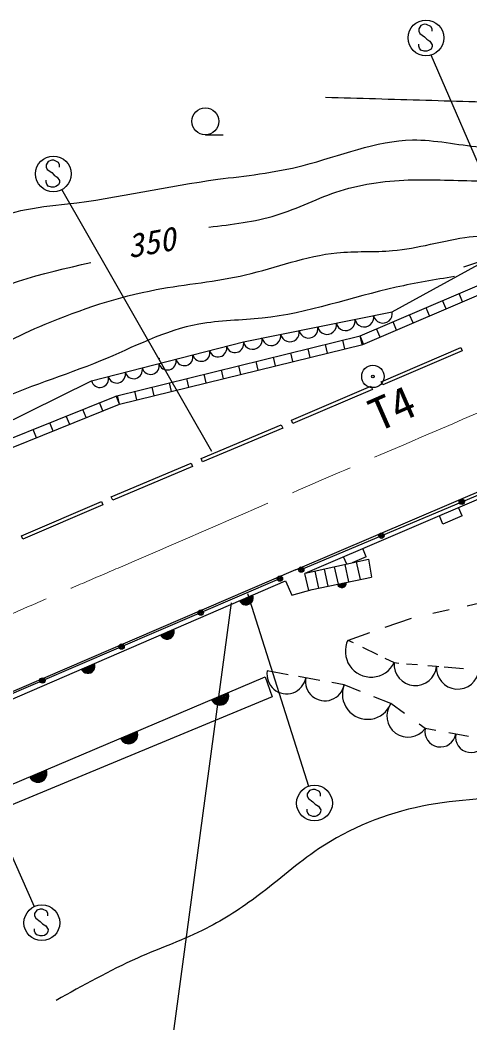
# Model space of a CAD drawing. Units: millimetres, scale not verified. Extents: x 40000 to 680000, y 20000 to 380000.
# Drawn here: x 183396 to 208556, y 269346 to 325454 of the extents above; entities that cross this region are included whole.
import ezdxf
from ezdxf.enums import TextEntityAlignment as Align

# ---------------------------------------------------------------- set-up
doc = ezdxf.new("R2010")
doc.units = ezdxf.units.MM
doc.header["$LTSCALE"] = 1000
doc.linetypes.add('CHAIN', pattern=[18.5, 12, -1.5, 3.5, -1.5])
for name, color, linetype, lineweight in [('M-BGD', 7, 'Continuous', 25), ('M-BMK', 2, 'CHAIN', 13), ('M-BMK-SRVR', 3, 'Continuous', 25), ('M-STR-STRC', 7, 'Continuous', 25)]:
    doc.layers.add(name, color=color, linetype=linetype, lineweight=lineweight)
doc.styles.add('ＭＳ ゴシック', font='')
doc.styles.get('ＭＳ ゴシック').set_extended_font_data('MS Gothic')

msp = doc.modelspace()

# ---------------------------------------------------------------- linework, layer by layer
at = {"layer": 'M-BGD'}
for p, q in [((202413, 307783), (233762, 321205)), ((202572, 307307), (233957, 320745)), ((193758, 319038), (194758, 319039)), ((204203, 309131), (209621, 312099)), ((199123, 294708), (239516, 311781)), ((209148, 311949), (208191, 311638)), ((207220, 309297), (207023, 309757)), ((208142, 309692), (207945, 310152)), ((206298, 308903), (206101, 309362)), ((195886, 307461), (204203, 309131)), ((205376, 308508), (205179, 308967)), ((203532, 307718), (203335, 308178)), ((204454, 308113), (204257, 308573)), ((188807, 304438), (202413, 307783)), ((201563, 307059), (201444, 307545)), ((202610, 307324), (202413, 307783)), ((202532, 307298), (202413, 307783)), ((187386, 305267), (195886, 307461)), ((188961, 303961), (202572, 307307)), ((199624, 306583), (199505, 307068)), ((200594, 306821), (200474, 307306)), ((203598, 305223), (208052, 307128)), ((208130, 306944), (203676, 305039)), ((208052, 307128), (208130, 306944)), ((191132, 306517), (191210, 306544)), ((196716, 305868), (196597, 306353)), ((197685, 306106), (197566, 306591)), ((198655, 306344), (198535, 306830)), ((194777, 305391), (194658, 305876)), ((195747, 305629), (195627, 306115)), ((180987, 302128), (187386, 305267)), ((192838, 304914), (192719, 305400)), ((193808, 305153), (193688, 305638)), ((189930, 304199), (189811, 304685)), ((190900, 304438), (190780, 304923)), ((191869, 304676), (191750, 305161)), ((198571, 303070), (203020, 304970)), ((203099, 304786), (198650, 302886)), ((179437, 300654), (188807, 304438)), ((188961, 303961), (188773, 304424)), ((188961, 303961), (188841, 304446)), ((179661, 300205), (188961, 303961)), ((187101, 303210), (186913, 303673)), ((188031, 303585), (187843, 304049)), ((186171, 302834), (185983, 303298)), ((198650, 302886), (198571, 303070)), ((184311, 302083), (184123, 302546)), ((185241, 302458), (185053, 302922)), ((193530, 300925), (198007, 302810)), ((198085, 302626), (193608, 300741)), ((198007, 302810), (198085, 302626)), ((193608, 300741), (193530, 300925)), ((188498, 298775), (192964, 300666)), ((193042, 300482), (188576, 298591)), ((192964, 300666), (193042, 300482)), ((198804, 294704), (211956, 300325)), ((199348, 294503), (210061, 299098)), ((183469, 296599), (187941, 298518)), ((187941, 298518), (188019, 298334)), ((188576, 298591), (188498, 298775)), ((188019, 298334), (183548, 296415)), ((208116, 297720), (207918, 298179)), ((207044, 297260), (206847, 297720)), ((208116, 297720), (207044, 297260)), ((183548, 296415), (183469, 296599)), ((202759, 295422), (202562, 295881)), ((199348, 294503), (202878, 295287)), ((201664, 295017), (201491, 295422)), ((202759, 295422), (201978, 295087)), ((202434, 294160), (202216, 295140)), ((202878, 295287), (203059, 294289)), ((198804, 294704), (175840, 284818)), ((200114, 293679), (199903, 294626)), ((200626, 293785), (200414, 294740)), ((201205, 293888), (200987, 294867)), ((201790, 294026), (201574, 294997)), ((175796, 284702), (197926, 294203)), ((176133, 284521), (198245, 294089)), ((198245, 294089), (198592, 293283)), ((199540, 293546), (199329, 294499)), ((199735, 293600), (203059, 294289)), ((198592, 293283), (199735, 293600)), ((208400, 292689), (209418, 292915)), ((206485, 292265), (207400, 292468)), ((203807, 291480), (205283, 291999)), ((201733, 290770), (202025, 290627)), ((201756, 290759), (202961, 291182)), ((202543, 290373), (203389, 289959)), ((203805, 289755), (204320, 289503)), ((198399, 288829), (197221, 289040)), ((204320, 289503), (204588, 289481)), ((205003, 289446), (205620, 289396)), ((206196, 289348), (206688, 289308)), ((206688, 289308), (206826, 289297)), ((207111, 289273), (208197, 289184)), ((176773, 280080), (197105, 288703)), ((197105, 288703), (197494, 287590)), ((200156, 288513), (198971, 288726)), ((201521, 288267), (200836, 288391)), ((202443, 287897), (201521, 288267)), ((197494, 287590), (177182, 279168)), ((204136, 287216), (203184, 287599)), ((204891, 286663), (204136, 287216)), ((206046, 285816), (205713, 286060)), ((206656, 285705), (206046, 285816)), ((208481, 285373), (207384, 285572))]:
    msp.add_line(p, q, dxfattribs=at)
for centre, radius in [((193757, 319788), 750), ((208099, 298502), 150), ((208099, 298502), 100), ((208099, 298502), 50), ((203611, 296605), 150), ((203611, 296605), 100), ((203611, 296605), 50), ((199123, 294708), 150), ((199123, 294708), 100), ((199123, 294708), 50), ((197926, 294203), 150), ((197926, 294203), 100), ((197926, 294203), 50), ((193500, 292303), 150), ((193500, 292303), 100), ((193500, 292303), 50), ((189074, 290403), 150), ((189074, 290403), 100), ((189074, 290403), 50), ((184648, 288503), 150), ((184648, 288503), 100), ((184648, 288503), 50)]:
    msp.add_circle(centre, radius, dxfattribs=at)
for centre, radius, start, end in [((201604, 308609), 530, 191.3555, 11.3555), ((202644, 308818), 530, 191.3555, 11.3555), ((203683, 309027), 530, 191.3555, 11.3555), ((198485, 307983), 530, 191.3555, 11.3555), ((199525, 308192), 530, 191.3555, 11.3555), ((200564, 308400), 530, 191.3555, 11.3555), ((196406, 307565), 530, 191.3555, 11.3555), ((197445, 307774), 530, 191.3555, 11.3555), ((193525, 306851), 488, 194.4704, 14.4704), ((194469, 307095), 488, 194.4704, 14.4704), ((195414, 307339), 488, 194.4704, 14.4704), ((191636, 306364), 488, 194.4704, 14.4704), ((192580, 306608), 488, 194.4704, 14.4704), ((189747, 305877), 488, 194.4704, 14.4704), ((190691, 306120), 488, 194.4704, 14.4704), ((187858, 305389), 488, 194.4704, 14.4704), ((188802, 305633), 488, 194.4704, 14.4704), ((201397, 293945), 250, 191.702, 11.702), ((201397, 293945), 200, 191.702, 11.702), ((201397, 293945), 150, 191.702, 11.702), ((201397, 293945), 100, 191.702, 11.702), ((201397, 293945), 50, 191.702, 11.702), ((196034, 293133), 400, 203.4004, 23.4004), ((196034, 293133), 400, 203.4004, 23.4004), ((196034, 293133), 350, 203.4004, 23.4004), ((196034, 293133), 300, 203.4004, 23.4004), ((196034, 293133), 250, 203.4004, 23.4004), ((196034, 293133), 200, 203.4004, 23.4004), ((196034, 293133), 150, 203.4004, 23.4004), ((196034, 293133), 100, 203.4004, 23.4004), ((196034, 293133), 50, 203.4004, 23.4004), ((191612, 291219), 400, 203.4004, 23.4004), ((191612, 291219), 400, 203.4004, 23.4004), ((191612, 291219), 350, 203.4004, 23.4004), ((191612, 291219), 300, 203.4004, 23.4004), ((191612, 291219), 250, 203.4004, 23.4004), ((191612, 291219), 200, 203.4004, 23.4004), ((191612, 291219), 150, 203.4004, 23.4004), ((191612, 291219), 100, 203.4004, 23.4004), ((191612, 291219), 50, 203.4004, 23.4004), ((203027, 290136), 1440, 153.8944, 333.8944), ((187189, 289305), 400, 203.4004, 23.4004), ((187189, 289305), 400, 203.4004, 23.4004), ((187189, 289305), 350, 203.4004, 23.4004), ((187189, 289305), 300, 203.4004, 23.4004), ((187189, 289305), 250, 203.4004, 23.4004), ((187189, 289305), 200, 203.4004, 23.4004), ((187189, 289305), 150, 203.4004, 23.4004), ((187189, 289305), 100, 203.4004, 23.4004), ((187189, 289305), 50, 203.4004, 23.4004), ((198296, 288847), 1092, 169.81, 349.81), ((205504, 289405), 1188, 175.3049, 355.3049), ((207871, 289211), 1188, 175.3049, 355.3049), ((200446, 288461), 1092, 169.81, 349.81), ((202829, 287742), 1409, 158.0982, 338.0982), ((194564, 287625), 500, 202.9813, 22.9813), ((194564, 287625), 500, 202.9813, 22.9813), ((194564, 287625), 450, 202.9813, 22.9813), ((194564, 287625), 400, 202.9813, 22.9813), ((194564, 287625), 350, 202.9813, 22.9813), ((194564, 287625), 300, 202.9813, 22.9813), ((194564, 287625), 250, 202.9813, 22.9813), ((194564, 287625), 200, 202.9813, 22.9813), ((194564, 287625), 150, 202.9813, 22.9813), ((194564, 287625), 100, 202.9813, 22.9813), ((194564, 287625), 50, 202.9813, 22.9813), ((205091, 286516), 1184, 143.746, 323.746), ((189481, 285469), 500, 202.9813, 22.9813), ((189481, 285469), 500, 202.9813, 22.9813), ((189481, 285469), 450, 202.9813, 22.9813), ((189481, 285469), 400, 202.9813, 22.9813), ((189481, 285469), 350, 202.9813, 22.9813), ((206906, 285659), 874, 169.691, 349.691), ((189481, 285469), 300, 202.9813, 22.9813), ((189481, 285469), 250, 202.9813, 22.9813), ((189481, 285469), 200, 202.9813, 22.9813), ((189481, 285469), 150, 202.9813, 22.9813), ((189481, 285469), 100, 202.9813, 22.9813), ((189481, 285469), 50, 202.9813, 22.9813), ((208626, 285346), 874, 169.691, 349.691), ((184397, 283314), 500, 202.9813, 22.9813), ((184397, 283314), 500, 202.9813, 22.9813), ((184397, 283314), 450, 202.9813, 22.9813), ((184397, 283314), 400, 202.9813, 22.9813), ((184397, 283314), 350, 202.9813, 22.9813), ((184397, 283314), 300, 202.9813, 22.9813), ((184397, 283314), 250, 202.9813, 22.9813), ((184397, 283314), 200, 202.9813, 22.9813), ((184397, 283314), 150, 202.9813, 22.9813), ((184397, 283314), 100, 202.9813, 22.9813), ((184397, 283314), 50, 202.9813, 22.9813)]:
    msp.add_arc(centre, radius, start, end, dxfattribs=at)
for points, knots in [([(200478, 321131), (202348, 321082), (204218, 321033), (206086, 320976), (207924, 320920), (209760, 320857), (211601, 320808), (213078, 320769), (214558, 320739), (216025, 320872), (217272, 320984), (218509, 321214), (219739, 321462), (221626, 321841), (223498, 322262), (225378, 322674), (226762, 322977), (228150, 323276), (229493, 323714), (230455, 324027), (231395, 324413), (232334, 324798)], [0, 0, 0, 0, 1, 1, 1, 2, 2, 2, 3, 3, 3, 4, 4, 4, 5, 5, 5, 6, 6, 6, 7, 7, 7, 7]), ([(158244, 296027), (161940, 297815), (165636, 299603), (169280, 301728), (170544, 302465), (171802, 303243), (172740, 304296), (174064, 305782), (174750, 307815), (175901, 309491), (176821, 310830), (178037, 311940), (179386, 312875), (180633, 313738), (181993, 314450), (183442, 314791), (184291, 314991), (185171, 315063), (186045, 315166), (188877, 315501), (191643, 316164), (194460, 316544), (195235, 316648), (196014, 316731), (196788, 316843), (197609, 316962), (198424, 317115), (199235, 317322), (201274, 317843), (203286, 318711), (205346, 318744), (206593, 318764), (207859, 318477), (209125, 318345), (209979, 318256), (210833, 318237), (211685, 318277), (212721, 318326), (213755, 318463), (214779, 318641), (216193, 318887), (217589, 319212), (218986, 319536)], [0, 0, 0, 0, 1, 1, 1, 2, 2, 2, 3, 3, 3, 4, 4, 4, 5, 5, 5, 6, 6, 6, 7, 7, 7, 8, 8, 8, 9, 9, 9, 10, 10, 10, 11, 11, 11, 12, 12, 12, 13, 13, 13, 14, 14, 14, 14]), ([(193961, 313876), (195237, 314019), (196513, 314162), (197723, 314535), (198934, 314908), (200078, 315510), (201291, 315897), (202601, 316315), (203989, 316481), (205370, 316515), (206717, 316549), (208056, 316456), (209398, 316462), (210378, 316465), (211360, 316521), (212341, 316583), (213495, 316656), (214647, 316736), (215799, 316817)], [0, 0, 0, 0, 1, 1, 1, 2, 2, 2, 3, 3, 3, 4, 4, 4, 5, 5, 5, 6, 6, 6, 6]), ([(168483, 296950), (169001, 297309), (169520, 297668), (170105, 297886), (170190, 297918), (170276, 297946), (170359, 297983), (170441, 298020), (170520, 298066), (170600, 298110), (171061, 298363), (171550, 298563), (172016, 298799), (175337, 300476), (177483, 303944), (180505, 306140), (181813, 307090), (183287, 307803), (184791, 308432), (186809, 309277), (188883, 309974), (191016, 310374), (192671, 310685), (194362, 310817), (196008, 311199), (197718, 311596), (199380, 312263), (201118, 312435), (202148, 312537), (203204, 312465), (204231, 312554), (204937, 312615), (205629, 312752), (206345, 312908), (207084, 313068), (207850, 313248), (208518, 313320), (209735, 313450), (210628, 313219), (212512, 313851), (213685, 314244), (215243, 314972), (214920, 314557), (214848, 314465), (214686, 314319), (214524, 314172)], [0, 0, 0, 0, 1, 1, 1, 2, 2, 2, 3, 3, 3, 4, 4, 4, 5, 5, 5, 6, 6, 6, 7, 7, 7, 8, 8, 8, 9, 9, 9, 10, 10, 10, 11, 11, 11, 12, 12, 12, 13, 13, 13, 14, 14, 14, 15, 15, 15, 15]), ([(163433, 296294), (165813, 297330), (168193, 298367), (170475, 299640), (172149, 300573), (173770, 301633), (175069, 303044), (176805, 304931), (177964, 307445), (179841, 309015), (181817, 310669), (184588, 311277), (187360, 311884)], [0, 0, 0, 0, 1, 1, 1, 2, 2, 2, 3, 3, 3, 4, 4, 4, 4]), ([(207688, 311103), (206597, 310925), (205506, 310748), (204427, 310506), (201926, 309948), (199492, 309048), (196940, 308775), (195761, 308648), (194556, 308656), (193403, 308444), (191493, 308093), (189725, 307141), (187891, 306384), (185854, 305543), (183737, 304945), (181804, 303995), (178898, 302566), (176408, 300343), (173919, 298119)], [0, 0, 0, 0, 1, 1, 1, 2, 2, 2, 3, 3, 3, 4, 4, 4, 5, 5, 5, 6, 6, 6, 6]), ([(237999, 296991), (236516, 296336), (235034, 295681), (233491, 295153), (232474, 294804), (231432, 294510), (230489, 294018), (229927, 293725), (229400, 293361), (228881, 292981), (228343, 292587), (227812, 292175), (227183, 291956), (226878, 291849), (226551, 291788), (226269, 291658), (225417, 291265), (224986, 290238), (224250, 289568), (223701, 289069), (222984, 288769), (222516, 288271), (221528, 287219), (221658, 285287), (220818, 284020), (220526, 283580), (220117, 283220), (219663, 282925), (219087, 282549), (218438, 282279), (217773, 282200), (217140, 282125), (216492, 282224), (215847, 282264), (214542, 282344), (213249, 282180), (211952, 282073), (209923, 281906), (207882, 281876), (205885, 281471), (203834, 281056), (201830, 280247), (200095, 279083), (198914, 278290), (197856, 277334), (196719, 276476), (195802, 275784), (194833, 275157), (193811, 274639), (192563, 274006), (191236, 273536), (189956, 272969), (188396, 272277), (186905, 271441), (185414, 270604)], [0, 0, 0, 0, 1, 1, 1, 2, 2, 2, 3, 3, 3, 4, 4, 4, 5, 5, 5, 6, 6, 6, 7, 7, 7, 8, 8, 8, 9, 9, 9, 10, 10, 10, 11, 11, 11, 12, 12, 12, 13, 13, 13, 14, 14, 14, 15, 15, 15, 16, 16, 16, 17, 17, 17, 18, 18, 18, 18])]:
    msp.add_open_spline(points, degree=3, knots=knots, dxfattribs=at)
at = {"layer": 'M-BMK'}
msp.add_open_spline([(169141, 286607), (170650, 287203), (172159, 287800), (173665, 288406), (175210, 289029), (176751, 289662), (178291, 290298), (179831, 290935), (181370, 291574), (182903, 292227), (183568, 292511), (184232, 292797), (184896, 293083), (185560, 293369), (186224, 293654), (186888, 293940), (187552, 294225), (188217, 294511), (188880, 294798), (193014, 296580), (197144, 298368), (201276, 300151), (207400, 302794), (213528, 305423), (219652, 308063), (225774, 310703), (231891, 313353), (238049, 315908), (242143, 317606), (246256, 319262), (250408, 320814), (251100, 321072), (251793, 321328), (252488, 321581), (253182, 321833), (253878, 322082), (254574, 322328), (255271, 322574), (255969, 322816), (256668, 323054), (257007, 323170), (257345, 323284), (257685, 323398), (258024, 323511), (258363, 323623), (258703, 323734), (259028, 323839), (259353, 323942), (259678, 324045)], degree=3, knots=[0, 0, 0, 0, 1, 1, 1, 2, 2, 2, 3, 3, 3, 4, 4, 4, 5, 5, 5, 6, 6, 6, 7, 7, 7, 8, 8, 8, 9, 9, 9, 10, 10, 10, 11, 11, 11, 12, 12, 12, 13, 13, 13, 14, 14, 14, 15, 15, 15, 16, 16, 16, 16], dxfattribs=at)
at = {"layer": 'M-BMK-SRVR'}
for p, q in [((203020, 304970), (203099, 304786)), ((203676, 305039), (203598, 305223))]:
    msp.add_line(p, q, dxfattribs=at)
for radius in [625, 70]:
    msp.add_circle((203129, 305513), radius, dxfattribs=at)
at = {"layer": 'M-STR-STRC'}
for p, q in [((205813, 325151), (205690, 324966)), ((205690, 324966), (205692, 324834)), ((206005, 325216), (205813, 325151)), ((206127, 325214), (206005, 325216)), ((206377, 325096), (206127, 325214)), ((206440, 324964), (206377, 325096)), ((206440, 324835), (206440, 324964)), ((205692, 324834), (205756, 324705)), ((205756, 324705), (206011, 324524)), ((206011, 324524), (206140, 324392)), ((206140, 324392), (206319, 324277)), ((205693, 323987), (205690, 324108)), ((205732, 323884), (205693, 323987)), ((205817, 323773), (205732, 323884)), ((206004, 323713), (205817, 323773)), ((206380, 323834), (206238, 323742)), ((206319, 324277), (206446, 324076)), ((206441, 323966), (206380, 323834)), ((206446, 324076), (206441, 323966)), ((206138, 323713), (206004, 323713)), ((206238, 323742), (206138, 323713)), ((212570, 309203), (206383, 323496)), ((185165, 317609), (184973, 317543)), ((185286, 317607), (185165, 317609)), ((185537, 317488), (185286, 317607)), ((184973, 317543), (184849, 317359)), ((184849, 317359), (184852, 317227)), ((184852, 317227), (184915, 317098)), ((184915, 317098), (185171, 316917)), ((185600, 317357), (185537, 317488)), ((185600, 317228), (185600, 317357)), ((184852, 316379), (184850, 316500)), ((185171, 316917), (185300, 316785)), ((185300, 316785), (185479, 316669)), ((185479, 316669), (185606, 316469)), ((185606, 316469), (185600, 316359)), ((184892, 316277), (184852, 316379)), ((184976, 316166), (184892, 316277)), ((185163, 316106), (184976, 316166)), ((185298, 316106), (185163, 316106)), ((185398, 316135), (185298, 316106)), ((185540, 316227), (185398, 316135)), ((185600, 316359), (185540, 316227)), ((194113, 301320), (185738, 315970)), ((196124, 293363), (199535, 282590)), ((195205, 292841), (191345, 264175)), ((179589, 286207), (184184, 275855)), ((199579, 282343), (199455, 282158)), ((199771, 282408), (199579, 282343)), ((199892, 282406), (199771, 282408)), ((200143, 282288), (199892, 282406)), ((200206, 282156), (200143, 282288)), ((199455, 282158), (199458, 282026)), ((199458, 282026), (199521, 281897)), ((199521, 281897), (199777, 281716)), ((199777, 281716), (199906, 281584)), ((200206, 282027), (200206, 282156)), ((199458, 281179), (199456, 281300)), ((199498, 281076), (199458, 281179)), ((199906, 281584), (200085, 281469)), ((200085, 281469), (200212, 281268)), ((200206, 281158), (200146, 281026)), ((200212, 281268), (200206, 281158)), ((199582, 280965), (199498, 281076)), ((199769, 280905), (199582, 280965)), ((199904, 280905), (199769, 280905)), ((200004, 280934), (199904, 280905)), ((200146, 281026), (200004, 280934)), ((184330, 275649), (184206, 275465)), ((184522, 275715), (184330, 275649)), ((184643, 275712), (184522, 275715)), ((184893, 275594), (184643, 275712)), ((184957, 275462), (184893, 275594)), ((184206, 275465), (184209, 275333)), ((184209, 275333), (184272, 275204)), ((184272, 275204), (184528, 275022)), ((184528, 275022), (184657, 274891)), ((184957, 275333), (184957, 275462)), ((184209, 274485), (184207, 274606)), ((184249, 274382), (184209, 274485)), ((184333, 274272), (184249, 274382)), ((184657, 274891), (184836, 274775)), ((184836, 274775), (184962, 274575)), ((184957, 274464), (184897, 274333)), ((184962, 274575), (184957, 274464)), ((184520, 274211), (184333, 274272)), ((184654, 274211), (184520, 274211)), ((184754, 274240), (184654, 274211)), ((184897, 274333), (184754, 274240))]:
    msp.add_line(p, q, dxfattribs=at)
for centre in [(206097, 324454), (185257, 316847), (199863, 281646), (184614, 274952)]:
    msp.add_circle(centre, 1000, dxfattribs=at)

# ---------------------------------------------------------------- texts
at = {"layer": 'M-BGD', "style": 'ＭＳ ゴシック', "oblique": 15}
msp.add_text('350', height=1320, rotation=10.03, dxfattribs=at).set_placement((189581, 311744), align=Align.BOTTOM_LEFT)
at = {"layer": 'M-BMK-SRVR', "style": 'ＭＳ ゴシック'}
msp.add_text('T4', height=1833, rotation=23.621, dxfattribs=at).set_placement((203647, 301895), align=Align.BOTTOM_LEFT)

doc.saveas('drawing.dxf')
